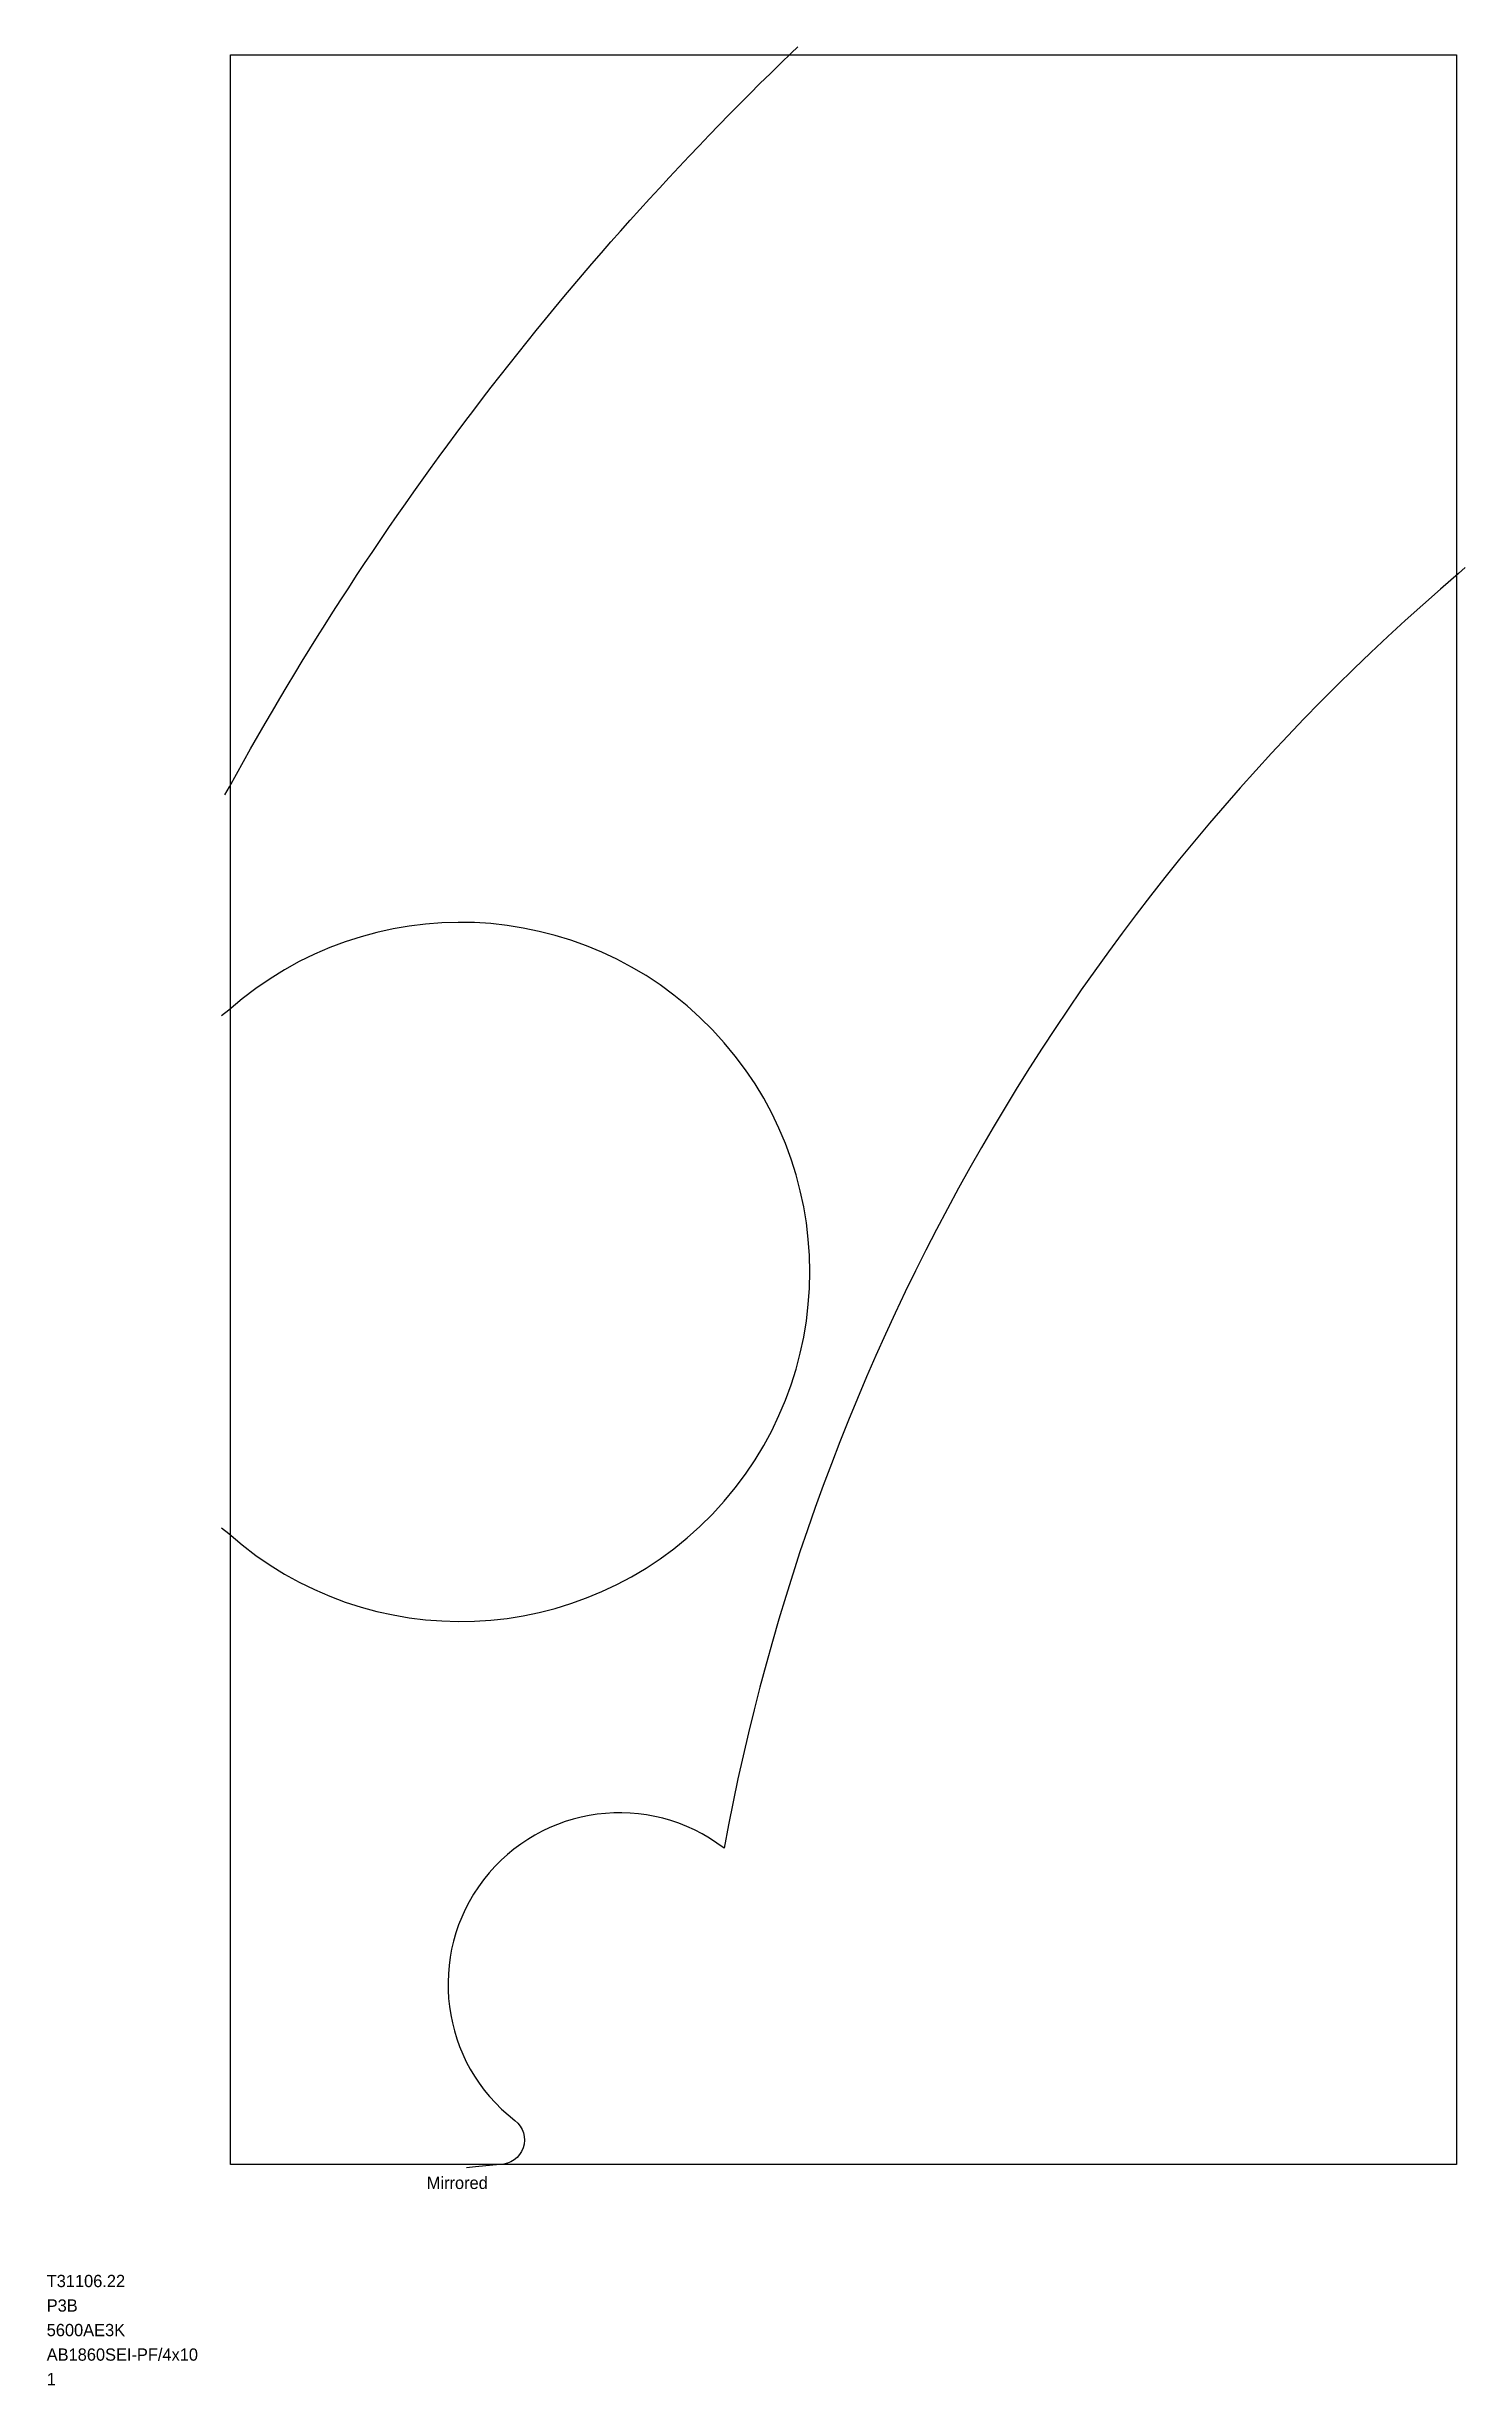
# Model space of a CAD drawing. Header units: metres. Extents: x -7.5 to 50.4, y -9 to 86.3.
import ezdxf

# ---------------------------------------------------------------- set-up
doc = ezdxf.new("R2010")
doc.units = ezdxf.units.M

msp = doc.modelspace()

# ---------------------------------------------------------------- linework, layer by layer
at = {"layer": 'BORDER_Z0P04', "color": 7}
msp.add_lwpolyline([(0, 0), (0, 86), (50, 86), (50, 0)], close=True, dxfattribs=at)
at = {"layer": 'ROUTE_Z0P25LT130RAMP', "color": 3}
for points in [[(-0.232856, 55.839462), (-0.04818, 56.165835, -0.075875723), (22.862757, 86.069324), (23.129826, 86.332571)], [(50.355721, 65.105036), (50.076043, 64.855226, 0.172528144), (20.127496, 12.891295, 0.998932538), (11.594949, 1.792154, -0.715845572), (10.984628, 0), (9.989094, -0.099553), (9.615955, -0.136867)], [(-0.369661, 25.94956), (-0.075102, 25.717483, 2.221053691), (-0.075102, 47.056948), (-0.369661, 46.824871)]]:
    msp.add_lwpolyline(points, format="xyb", dxfattribs=at)

# ---------------------------------------------------------------- texts
at = {"layer": 'DESCRIPTION', "color": 1}
msp.add_text('P3B', height=0.5, dxfattribs=at).set_placement((-7.5, -6))
at = {"layer": 'FILENAME', "color": 1}
msp.add_text('5600AE3K', height=0.5, dxfattribs=at).set_placement((-7.5, -7))
at = {"layer": 'ITEMNUMBER', "color": 1}
msp.add_text('T31106.22', height=0.5, dxfattribs=at).set_placement((-7.5, -5))
at = {"layer": 'MATERIALNAME', "color": 1}
msp.add_text('AB1860SEI-PF/4x10', height=0.5, dxfattribs=at).set_placement((-7.5, -8))
at = {"layer": 'Qty', "color": 1}
msp.add_text('1', height=0.5, dxfattribs=at).set_placement((-7.5, -9))
at = {"layer": 'RUNFIELD', "color": 1}
msp.add_text('Mirrored', height=0.5, dxfattribs=at).set_placement((8, -1))

doc.saveas('drawing.dxf')
